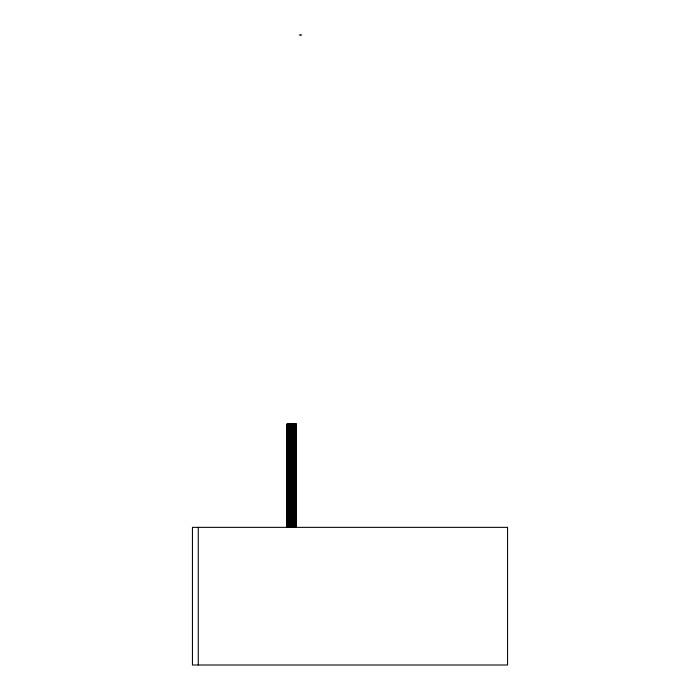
<?xml version="1.0" encoding="UTF-8"?>
<svg xmlns="http://www.w3.org/2000/svg" width="700" height="700" viewBox="0 0 700 700"><rect width="100%" height="100%" fill="white"/><g stroke="black" fill="none" stroke-linecap="round" stroke-linejoin="round"><path stroke-width="1.05" d="M301.7 35L300.816 35M300.676 35L299.241 35M296.415 424.113L286.939 424.113L286.939 527.354M296.415 527.354L296.336 424.113L296.161 527.354M296.065 424.113L296.065 527.354M295.986 424.113L295.908 527.354M295.803 424.113L295.697 527.354M295.619 424.113L295.619 527.354M295.426 424.113L295.531 527.354M295.312 424.113L295.312 527.354M295.146 424.113L295.225 527.354M295.033 424.113L295.033 527.354M294.831 424.113L294.919 527.354M294.744 424.113L294.744 527.354M294.621 424.113L294.621 527.354M294.42 424.113L294.507 527.354M294.324 424.113L294.324 527.354M294.201 424.113L294.201 527.354M294.088 424.113L293.991 527.354M293.904 424.113L293.904 527.354M293.781 424.113L293.781 527.354M293.562 424.113L293.659 527.354M293.466 424.113L293.466 527.354M293.344 424.113L293.344 527.354M293.213 424.113L293.116 527.354M293.02 424.113L293.02 527.354M292.898 424.113L292.898 527.354M292.775 424.113L292.679 527.354M292.574 424.113L292.574 527.354M292.451 424.113L292.451 527.354M292.224 424.113L292.32 527.354M292.127 424.113L292.127 527.354M292.005 424.113L292.005 527.354M291.777 424.113L291.874 527.354M291.681 424.113L291.681 527.354M291.55 424.113L291.55 527.354M291.322 424.113L291.428 527.354M291.226 424.113L291.226 527.354M291.104 424.113L291.104 527.354M290.973 424.113L290.973 527.354M290.876 424.113L290.78 527.354M290.658 424.113L290.658 527.354M290.535 424.113L290.535 527.354M290.342 424.113L290.439 527.354M290.22 424.113L290.22 527.354M290.089 424.113L290.089 527.354M290.001 424.113L289.905 527.354M289.783 424.113L289.783 527.354M289.66 424.113L289.66 527.354M289.572 424.113L289.476 527.354M289.363 424.113L289.363 527.354M289.152 424.113L289.24 527.354M289.056 424.113L289.056 527.354M288.942 424.113L288.942 527.354M288.829 424.113L288.741 527.354M288.654 424.113L288.654 527.354M288.549 424.113L288.435 527.354M288.348 424.113L288.26 527.354M288.155 424.113L288.155 527.354M287.971 424.113L288.05 527.354M287.892 424.113L287.892 527.354M287.787 527.354L287.683 424.113L287.613 527.354M287.438 424.113L287.534 527.354M287.332 424.113L287.332 527.354M287.227 424.113L287.096 527.354M287.009 424.113L287.009 527.354M198.258 527.354L198.258 665M507.552 527.354L192.447 527.354L192.447 665L507.552 665L507.552 527.354"/></g></svg>
